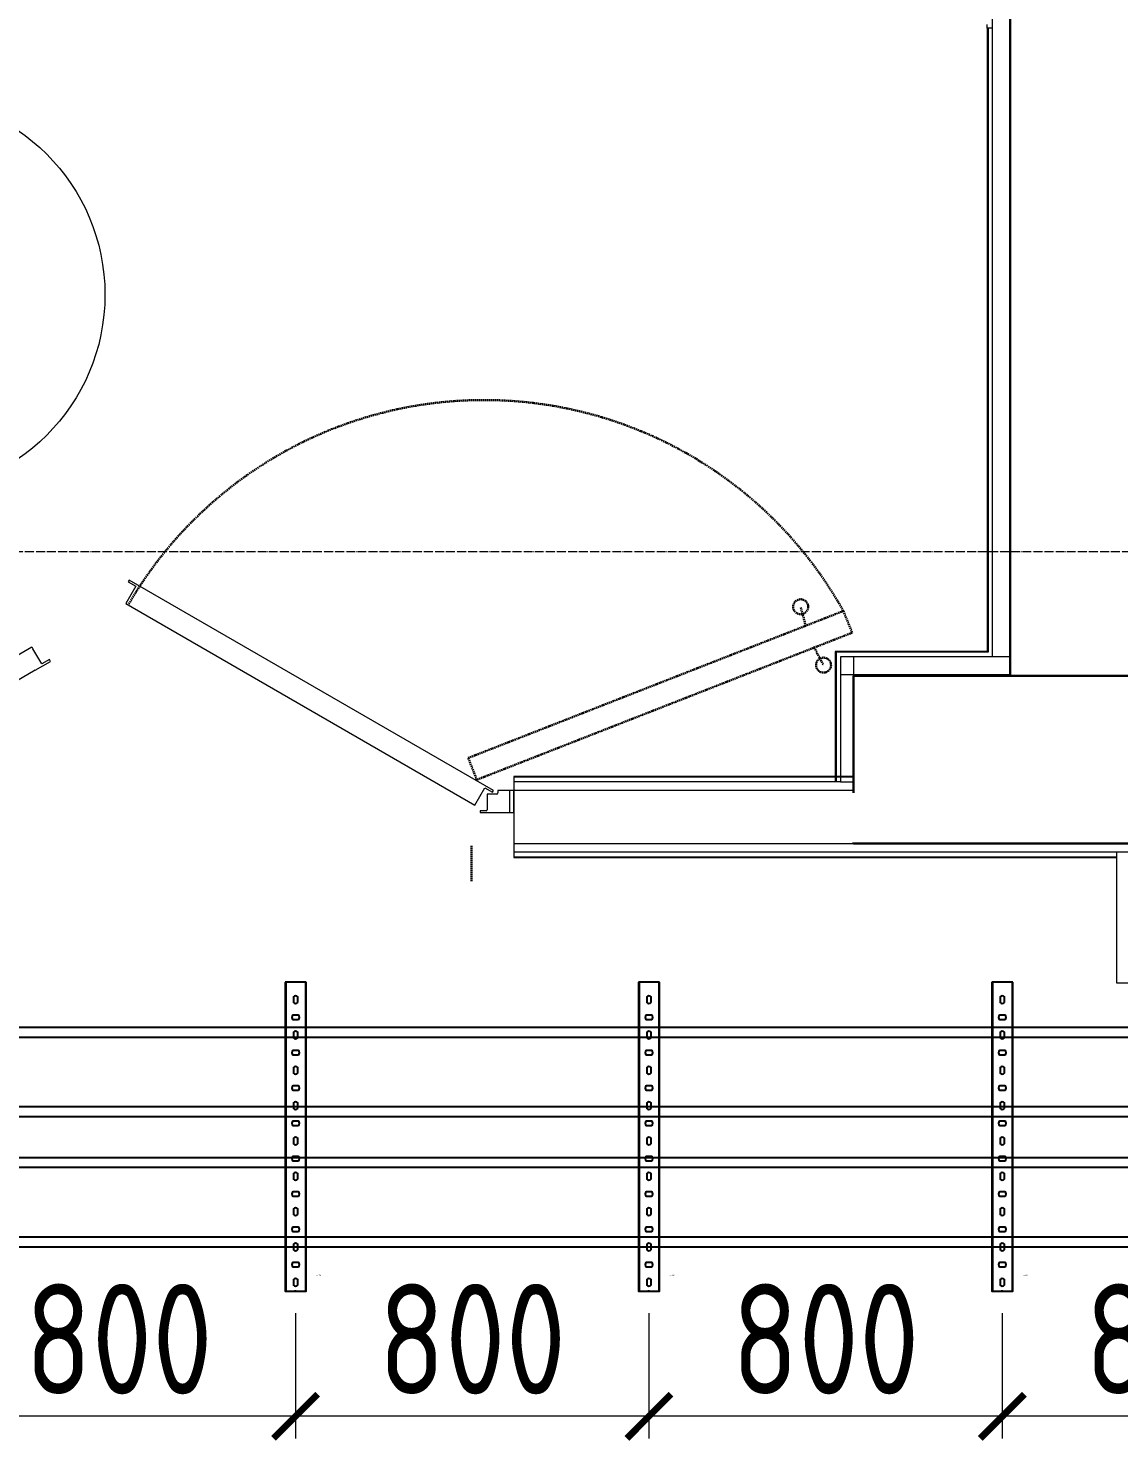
# Model space of a CAD drawing. Header units: millimetres. Extents: x -42533 to 645315, y 3457 to 82611.
# Drawn here: x 31375 to 33845, y 43407 to 46605 of the extents above; entities that cross this region are included whole.
import ezdxf
from ezdxf.enums import TextEntityAlignment as Align

# ---------------------------------------------------------------- set-up
doc = ezdxf.new("R2018")
doc.units = ezdxf.units.MM
doc.linetypes.add('ADSK_Линия сетки', pattern=[25, 20, -2.5, 0, -2.5])
doc.linetypes.add('ADSK_Штриховая_ш3 п1_5', pattern=[4.5, 3, -1.5])
for name, color, linetype in [('00_00_потолок_Панели из стали', 7, 'Continuous'), ('ЭОМ_Лотки авар.', 1, 'Continuous'), ('ЭОМ_Лотки рабочие', 5, 'Continuous')]:
    doc.layers.add(name, color=color, linetype=linetype)
for name, color, linetype, lineweight in [('Двери', 7, 'Continuous', 9), ('Оси', 253, 'Continuous', 9), ('Стены наружные', 7, 'Continuous', 18), ('Стены несущие', 7, 'Continuous', 30), ('Стены отделка', 7, 'Continuous', 30), ('Стены перегородки', 7, 'Continuous', 30), ('Стены штриховка', 7, 'Continuous', 9), ('ШТРИХОВКА', 252, 'Continuous', 15)]:
    doc.layers.add(name, color=color, linetype=linetype, lineweight=lineweight)
doc.layers.add('Линии', color=7, linetype='Continuous', lineweight=9, true_color=0x00a600)
doc.styles.get("Standard").update_dxf_attribs({"font": 'arial.ttf'})
doc.styles.add('М2', font='isocpeur.ttf', dxfattribs={"width": 0.8})
doc.dimstyles.new('М2-100', dxfattribs={"dimtxt": 250, "dimasz": 100, "dimexe": 50, "dimexo": 50, "dimgap": 50, "dimtad": 1, "dimdec": 0, "dimzin": 1, "dimtxsty": 'М2', "dimblk": 'ARCHTICK', "dimcen": 2.5, "dimdle": 50, "dimclre": 256, "dimclrt": 256, "dimadec": 0, "dimazin": 0, "dimtfac": 1, "dimtdec": 0, "dimtix": 1, "dimtmove": 1, "dimatfit": 3, "dimldrblk": 'NONE', "dimfxl": 1, "dimtolj": 1, "dimlwd": 9, "dimlwe": 9, "dimarcsym": 1})

# ---------------------------------------------------------------- blocks, each defined once
blk = doc.blocks.new('1 этаж')
at = {"layer": 'Двери', "color": 8}
for p, q in [((5426.949, 13055.288), (5404.449, 13016.316)), ((5411.878, 13069.185), (5409.628, 13065.288)), ((5409.628, 13065.288), (5426.949, 13055.288)), ((6237.201, 12592.685), (5411.878, 13069.185)), ((5404.449, 13016.316), (6195.13, 12559.816)), ((4629.201, 12592.685), (5192.117, 12917.685)), ((5192.117, 12917.685), (5194.367, 12913.788)), ((5214.367, 12879.146), (5194.367, 12913.788)), ((5199.547, 12864.816), (4671.271, 12559.816)), ((5199.547, 12864.816), (5234.188, 12884.816)), ((5231.688, 12889.146), (5214.367, 12879.146)), ((5234.188, 12884.816), (5231.688, 12889.146)), ((6195.13, 12559.816), (6217.63, 12598.788)), ((6217.63, 12598.788), (6234.951, 12588.788)), ((6223.201, 12584.713), (6223.201, 12549.186)), ((6244.507, 12584.713), (6223.201, 12584.713)), ((6234.951, 12588.788), (6237.201, 12592.685)), ((6247.03, 12592.685), (6247.03, 12587.236)), ((6283.201, 12592.685), (6247.03, 12592.685)), ((6283.201, 12592.685), (6273.201, 12592.685)), ((6273.201, 12592.685), (6273.201, 12542.685)), ((6283.201, 12542.685), (6283.201, 12592.685)), ((6283.201, 12542.685), (6283.201, 12592.685)), ((6207.03, 12546.685), (6207.03, 12542.685)), ((6220.7, 12546.685), (6207.03, 12546.685)), ((6207.03, 12542.685), (6283.201, 12542.685)), ((6273.201, 12542.685), (6283.201, 12542.685))]:
    blk.add_line(p, q, dxfattribs=at)
for centre, radius in [((6244.507, 12587.236), 2.523), ((6220.7, 12549.186), 2.501)]:
    blk.add_arc(centre, radius, 270, 0, dxfattribs=at)
at = {"layer": 'Линии', "color": 8, "linetype": 'ADSK_Штриховая_ш3 п1_5', "lineweight": 30}
for p, q in [((6180.095, 12666.342), (7029.588, 12999.15)), ((6944.384, 12965.231), (6932.871, 13008.733)), ((7029.588, 12999.15), (7049.597, 12950.067)), ((7049.597, 12950.067), (6199.428, 12616.994)), ((6963.535, 12916.35), (6984.635, 12876.603)), ((6199.428, 12616.994), (6180.095, 12666.342)), ((6187.092, 12467.17), (6187.092, 12387.17))]:
    blk.add_line(p, q, dxfattribs=at)
at = {"layer": 'Линии', "color": 8}
blk.add_circle((4907.297, 13715.467), 450, dxfattribs=at)
at = {"layer": 'Линии', "color": 8, "linetype": 'ADSK_Штриховая_ш3 п1_5', "lineweight": 30}
for centre in [(6932.871, 13008.733), (6984.635, 12876.603)]:
    blk.add_circle(centre, 17, dxfattribs=at)
blk.add_arc((6215.86, 12545.161), 931.743, 29.158181, 149.856938, dxfattribs=at)
at = {"layer": 'Оси', "color": 8, "linetype": 'ADSK_Линия сетки'}
blk.add_line((-9557.528, 13133.902), (56672.201, 13133.902), dxfattribs=at)
at = {"layer": 'Стены наружные', "color": 8}
blk.add_line((7355.201, 14318.836), (7355.201, 14327.462), dxfattribs=at)
at = {"layer": 'Стены несущие', "color": 8}
for p, q in [((7407.201, 20291.427), (7407.201, 12852.685)), ((8126.382, 12852.685), (7052.806, 12852.685)), ((7052.806, 12587.166), (7052.806, 12852.685)), ((7052.806, 12474.754), (7052.806, 12472.685)), ((7052.806, 12472.685), (7702.806, 12472.685))]:
    blk.add_line(p, q, dxfattribs=at)
at = {"layer": 'Стены отделка', "color": 8, "lineweight": 9}
for p, q in [((7367.201, 12895.74), (7367.201, 20281.426)), ((7367.201, 14318.836), (7355.201, 14318.836)), ((7355.201, 14318.836), (7355.201, 12907.74)), ((7011.338, 12905.74), (7011.338, 12612.685)), ((7355.201, 12907.74), (7013.338, 12907.74)), ((7407.201, 12895.74), (7023.338, 12895.74)), ((7023.338, 12895.74), (7023.338, 12612.685)), ((7053.338, 12612.685), (7053.338, 12895.74)), ((7023.338, 12855.74), (7407.201, 12855.74)), ((6283.201, 12624.685), (6283.201, 12592.685)), ((7052.806, 12624.685), (6283.201, 12624.685)), ((7023.338, 12612.685), (7053.338, 12612.685)), ((6283.201, 12472.685), (6283.201, 12440.685)), ((6283.201, 12440.685), (7647.806, 12440.685)), ((7647.806, 12440.685), (7647.806, 12157.014)), ((7647.806, 12157.014), (8137.806, 12157.014))]:
    blk.add_line(p, q, dxfattribs=at)
at = {"layer": 'Стены перегородки', "color": 8, "lineweight": 18}
for p, q in [((6283.201, 12592.685), (6283.201, 12472.685)), ((7052.806, 12592.685), (6283.201, 12592.685)), ((6283.201, 12472.685), (7052.806, 12472.685))]:
    blk.add_line(p, q, dxfattribs=at)
at = {"layer": 'Стены штриховка', "color": 8}
for p, q in [((7357.201, 14318.836), (7357.201, 12905.74)), ((7013.338, 12907.74), (7011.338, 12907.74)), ((7011.338, 12907.74), (7011.338, 12905.74)), ((7357.201, 12905.74), (7011.338, 12905.74)), ((7013.338, 12907.74), (7013.338, 12612.685)), ((7052.806, 12622.685), (6283.201, 12622.685)), ((7023.338, 12612.685), (6283.201, 12612.685)), ((7682.806, 12452.685), (6283.201, 12452.685)), ((6283.201, 12442.685), (7647.806, 12442.685)), ((7647.806, 12452.685), (7647.806, 12440.685))]:
    blk.add_line(p, q, dxfattribs=at)
blk = doc.blocks.new('*U37')
at = {"color": 0, "linetype": 'Continuous', "lineweight": 25}
for p, q in [((-78.8, -46976.1), (-78.8, 0)), ((78.8, -46976.1), (78.8, 0))]:
    blk.add_line(p, q, dxfattribs=at)
blk.add_lwpolyline([(100.8, -46976.1), (100.8, 0), (-100.8, 0), (-100.8, -46976.1)], close=True, dxfattribs=at)
at = {"color": 0, "flags": 9}
for tag, p in [('АРТИКУЛ', (-59.7, -11.8)), ('НАИМЕНОВАНИЕ', (-59.1, -7)), ('ПРИМЕЧАНИЕ', (-58.8, -17.3))]:
    blk.add_attdef(tag, text='', height=2.5, dxfattribs=at).set_placement(p, align=Align.TOP_LEFT)
at = {"color": 0, "lineweight": 30, "flags": 104}
for tag, p in [('ВЫСОТА', (-59.6, -20.9)), ('ТОЛЩИНА', (-59, -31)), ('ШИРИНА', (-58.9, -25.1)), ('ДЛИНА', (-59.5, -36.1))]:
    blk.add_attdef(tag, text='', height=2.5, dxfattribs=at).set_placement(p, align=Align.TOP_LEFT)
blk = doc.blocks.new('*U39')
at = {"color": 0, "linetype": 'Continuous', "lineweight": 25}
for p, q in [((-78.8, -46398.7), (-78.8, 0)), ((78.8, -46398.7), (78.8, 0))]:
    blk.add_line(p, q, dxfattribs=at)
blk.add_lwpolyline([(100.8, -46398.7), (100.8, 0), (-100.8, 0), (-100.8, -46398.7)], close=True, dxfattribs=at)
at = {"color": 0, "flags": 9}
for tag, p in [('АРТИКУЛ', (-59.7, -11.8)), ('НАИМЕНОВАНИЕ', (-59.1, -7)), ('ПРИМЕЧАНИЕ', (-58.8, -17.3))]:
    blk.add_attdef(tag, text='', height=2.5, dxfattribs=at).set_placement(p, align=Align.TOP_LEFT)
at = {"color": 0, "lineweight": 30, "flags": 104}
for tag, p in [('ВЫСОТА', (-59.6, -20.9)), ('ТОЛЩИНА', (-59, -31)), ('ШИРИНА', (-58.9, -25.1)), ('ДЛИНА', (-59.5, -36.1))]:
    blk.add_attdef(tag, text='', height=2.5, dxfattribs=at).set_placement(p, align=Align.TOP_LEFT)
blk = doc.blocks.new('*U45')
at = {"color": 0, "linetype": 'ByBlock', "lineweight": -2}
for points in [[(24, -700), (24, 0), (-24, 0), (-24, -700)], [(-22.5, -700), (-22.5, 0)], [(22.5, -700), (22.5, 0)], [(-24, -700), (24, -700)]]:
    blk.add_lwpolyline(points, dxfattribs=at)
at = {"color": 254, "transparency": 33554483}
blk.add_lwpolyline([(0, 0.7), (0, -2.2)], dxfattribs=at)
at = {"color": 0, "linetype": 'ByBlock', "lineweight": -2}
for points in [[(-5.2, -13.3), (-5.2, -26.7, 0.345739), (5.2, -26.7), (5.2, -13.3, 0.345739)], [(-6.7, -54.8, 0.345739), (-6.7, -65.2), (6.7, -65.2, 0.345739), (6.7, -54.8)], [(-5.2, -93.3), (-5.2, -106.7, 0.345739), (5.2, -106.7), (5.2, -93.3, 0.345739)], [(-6.7, -134.8, 0.345739), (-6.7, -145.2), (6.7, -145.2, 0.345739), (6.7, -134.8)], [(-5.2, -173.3), (-5.2, -186.7, 0.345739), (5.2, -186.7), (5.2, -173.3, 0.345739)], [(-6.7, -214.8, 0.345739), (-6.7, -225.2), (6.7, -225.2, 0.345739), (6.7, -214.8)], [(-5.2, -253.3), (-5.2, -266.7, 0.345739), (5.2, -266.7), (5.2, -253.3, 0.345739)], [(-6.7, -294.8, 0.345739), (-6.7, -305.2), (6.7, -305.2, 0.345739), (6.7, -294.8)], [(-5.2, -333.3), (-5.2, -346.7, 0.345739), (5.2, -346.7), (5.2, -333.3, 0.345739)], [(-6.7, -374.8, 0.345739), (-6.7, -385.2), (6.7, -385.2, 0.345739), (6.7, -374.8)], [(-5.2, -413.3), (-5.2, -426.7, 0.345739), (5.2, -426.7), (5.2, -413.3, 0.345739)], [(-6.7, -454.8, 0.345739), (-6.7, -465.2), (6.7, -465.2, 0.345739), (6.7, -454.8)], [(-5.2, -493.3), (-5.2, -506.7, 0.345739), (5.2, -506.7), (5.2, -493.3, 0.345739)], [(-6.7, -534.8, 0.345739), (-6.7, -545.2), (6.7, -545.2, 0.345739), (6.7, -534.8)], [(-5.2, -573.3), (-5.2, -586.7, 0.345739), (5.2, -586.7), (5.2, -573.3, 0.345739)], [(-6.7, -614.8, 0.345739), (-6.7, -625.2), (6.7, -625.2, 0.345739), (6.7, -614.8)], [(-5.2, -653.3), (-5.2, -666.7, 0.345739), (5.2, -666.7), (5.2, -653.3, 0.345739)]]:
    blk.add_lwpolyline(points, format="xyb", close=True, dxfattribs=at)
at = {"flags": 9}
for tag, p in [('АРТИКУЛ', (-58.9, -24.5)), ('ПРИМЕЧАНИЕ', (-58.3, -30.8)), ('НАИМЕНОВАНИЕ', (-58.2, -19.4))]:
    blk.add_attdef(tag, p, '', height=2.5, dxfattribs=at)
at = {"lineweight": 30, "flags": 104}
blk.add_attdef('ДЛИНА', text='', height=2.5, dxfattribs=at).set_placement((-57.7, -34.6), align=Align.TOP_LEFT)
blk = doc.blocks.new('_ArchTick')
at = {"color": 0, "linetype": 'ByBlock', "lineweight": 70, "const_width": 0.15}
blk.add_lwpolyline([(-0.5, -0.5), (0.5, 0.5)], dxfattribs=at)
blk = doc.blocks.new('*D645')
at = {"layer": '00_00_потолок_Панели из стали', "lineweight": 9, "transparency": 16777216}
for p, q in [((31180.6, 43695.7), (31180.6, 43412.2)), ((31980.8, 43695), (31980.8, 43412.2))]:
    blk.add_line(p, q, dxfattribs=at)
at = {"layer": '00_00_потолок_Панели из стали', "color": 0, "lineweight": 9, "transparency": 16777216}
blk.add_line((32030.8, 43462.2), (31130.6, 43462.2), dxfattribs=at)
at = {"layer": 'Defpoints', "color": 0, "transparency": 16777216}
for p in [(31180.6, 43745.7), (31980.8, 43745), (31180.6, 43462.2)]:
    blk.add_point(p, dxfattribs=at)
at = {"layer": '00_00_потолок_Панели из стали', "color": 0, "lineweight": 9, "transparency": 16777216, "xscale": 100, "yscale": 100, "zscale": 100, "rotation": 180}
blk.add_blockref('_ArchTick', (31180.6, 43462.2), dxfattribs=at)
at = {"layer": '00_00_потолок_Панели из стали', "color": 0, "lineweight": 9, "transparency": 16777216, "xscale": 100, "yscale": 100, "zscale": 100}
blk.add_blockref('_ArchTick', (31980.8, 43462.2), dxfattribs=at)
at = {"layer": '00_00_потолок_Панели из стали', "transparency": 16777216, "insert": (31580.7, 43637.2), "char_height": 250, "attachment_point": 5, "style": 'М2'}
blk.add_mtext('\\A1;800', dxfattribs=at)
blk = doc.blocks.new('_None')
blk = doc.blocks.new('*D613')
at = {"layer": '00_00_потолок_Панели из стали', "lineweight": 9, "transparency": 16777216}
for p, q in [((31980.8, 43695.7), (31980.8, 43412.2)), ((32781, 43695), (32781, 43412.2))]:
    blk.add_line(p, q, dxfattribs=at)
at = {"layer": '00_00_потолок_Панели из стали', "color": 0, "lineweight": 9, "transparency": 16777216}
blk.add_line((32831, 43462.2), (31930.8, 43462.2), dxfattribs=at)
at = {"layer": 'Defpoints', "color": 0, "transparency": 16777216}
for p in [(31980.8, 43745.7), (32781, 43745), (31980.8, 43462.2)]:
    blk.add_point(p, dxfattribs=at)
at = {"layer": '00_00_потолок_Панели из стали', "color": 0, "lineweight": 9, "transparency": 16777216, "xscale": 100, "yscale": 100, "zscale": 100, "rotation": 180}
blk.add_blockref('_ArchTick', (31980.8, 43462.2), dxfattribs=at)
at = {"layer": '00_00_потолок_Панели из стали', "color": 0, "lineweight": 9, "transparency": 16777216, "xscale": 100, "yscale": 100, "zscale": 100}
blk.add_blockref('_ArchTick', (32781, 43462.2), dxfattribs=at)
at = {"layer": '00_00_потолок_Панели из стали', "transparency": 16777216, "insert": (32380.9, 43637.2), "char_height": 250, "attachment_point": 5, "style": 'М2'}
blk.add_mtext('\\A1;800', dxfattribs=at)
blk = doc.blocks.new('*D614')
at = {"layer": '00_00_потолок_Панели из стали', "lineweight": 9, "transparency": 16777216}
for p, q in [((32781, 43695.7), (32781, 43412.2)), ((33581.2, 43695), (33581.2, 43412.2))]:
    blk.add_line(p, q, dxfattribs=at)
at = {"layer": '00_00_потолок_Панели из стали', "color": 0, "lineweight": 9, "transparency": 16777216}
blk.add_line((33631.2, 43462.2), (32731, 43462.2), dxfattribs=at)
at = {"layer": 'Defpoints', "color": 0, "transparency": 16777216}
for p in [(32781, 43745.7), (33581.2, 43745), (32781, 43462.2)]:
    blk.add_point(p, dxfattribs=at)
at = {"layer": '00_00_потолок_Панели из стали', "color": 0, "lineweight": 9, "transparency": 16777216, "xscale": 100, "yscale": 100, "zscale": 100, "rotation": 180}
blk.add_blockref('_ArchTick', (32781, 43462.2), dxfattribs=at)
at = {"layer": '00_00_потолок_Панели из стали', "color": 0, "lineweight": 9, "transparency": 16777216, "xscale": 100, "yscale": 100, "zscale": 100}
blk.add_blockref('_ArchTick', (33581.2, 43462.2), dxfattribs=at)
at = {"layer": '00_00_потолок_Панели из стали', "transparency": 16777216, "insert": (33181.1, 43637.2), "char_height": 250, "attachment_point": 5, "style": 'М2'}
blk.add_mtext('\\A1;800', dxfattribs=at)
blk = doc.blocks.new('*D615')
at = {"layer": '00_00_потолок_Панели из стали', "lineweight": 9, "transparency": 16777216}
for p, q in [((33581.2, 43695.7), (33581.2, 43412.2)), ((34381.4, 43695), (34381.4, 43412.2))]:
    blk.add_line(p, q, dxfattribs=at)
at = {"layer": '00_00_потолок_Панели из стали', "color": 0, "lineweight": 9, "transparency": 16777216}
blk.add_line((34431.4, 43462.2), (33531.2, 43462.2), dxfattribs=at)
at = {"layer": 'Defpoints', "color": 0, "transparency": 16777216}
for p in [(33581.2, 43745.7), (34381.4, 43745), (33581.2, 43462.2)]:
    blk.add_point(p, dxfattribs=at)
at = {"layer": '00_00_потолок_Панели из стали', "color": 0, "lineweight": 9, "transparency": 16777216, "xscale": 100, "yscale": 100, "zscale": 100, "rotation": 180}
blk.add_blockref('_ArchTick', (33581.2, 43462.2), dxfattribs=at)
at = {"layer": '00_00_потолок_Панели из стали', "color": 0, "lineweight": 9, "transparency": 16777216, "xscale": 100, "yscale": 100, "zscale": 100}
blk.add_blockref('_ArchTick', (34381.4, 43462.2), dxfattribs=at)
at = {"layer": '00_00_потолок_Панели из стали', "transparency": 16777216, "insert": (33981.3, 43637.2), "char_height": 250, "attachment_point": 5, "style": 'М2'}
blk.add_mtext('\\A1;800', dxfattribs=at)

msp = doc.modelspace()

# ---------------------------------------------------------------- block references
at = {"layer": 'ШТРИХОВКА'}
msp.add_blockref('1 этаж', (26191.6, 32286.7), dxfattribs=at)
at = {"layer": 'ЭОМ_Лотки авар.', "color": 1, "rotation": 90}
msp.add_blockref('*U39', (27902.4, 44241.6), dxfattribs=at)
at = {"layer": 'ЭОМ_Лотки рабочие'}
ref = msp.add_blockref('*U45', (31980.8, 43745.7), dxfattribs=dict(at, rotation=180))
lines = msp.add_mtext('700 мм', dxfattribs={"layer": '0', "insert": (32038.6, 43780.3), "char_height": 2.5, "attachment_point": 1, "rotation": 180})
ref.add_attrib('ДЛИНА', '', (32038.6, 43780.3)).embed_mtext(lines)
ref = msp.add_blockref('*U45', (32781, 43745.7), dxfattribs=dict(at, rotation=180))
lines = msp.add_mtext('700 мм', dxfattribs={"layer": '0', "insert": (32838.8, 43780.3), "char_height": 2.5, "attachment_point": 1, "rotation": 180})
ref.add_attrib('ДЛИНА', '', (32838.8, 43780.3)).embed_mtext(lines)
ref = msp.add_blockref('*U45', (33581.2, 43745.7), dxfattribs=dict(at, rotation=180))
lines = msp.add_mtext('700 мм', dxfattribs={"layer": '0', "insert": (33639, 43780.3), "char_height": 2.5, "attachment_point": 1, "rotation": 180})
ref.add_attrib('ДЛИНА', '', (33639, 43780.3)).embed_mtext(lines)
at = {"layer": 'ЭОМ_Лотки рабочие', "rotation": 90}
msp.add_blockref('*U37', (27624.6, 43946.9), dxfattribs=at)

# ---------------------------------------------------------------- dimensions: what is measured, and where the dimension line sits
at = {"layer": '00_00_потолок_Панели из стали'}
for base, p1, p2, picture, middle in [((31180.6, 43462.2), (31980.8, 43745), (31180.6, 43745.7), '*D645', (31580.7, 43637.2)), ((31980.8, 43462.2), (32781, 43745), (31980.8, 43745.7), '*D613', (32380.9, 43637.2)), ((32781, 43462.2), (33581.2, 43745), (32781, 43745.7), '*D614', (33181.1, 43637.2)), ((33581.2, 43462.2), (34381.4, 43745), (33581.2, 43745.7), '*D615', (33981.3, 43637.2))]:
    dim = msp.add_linear_dim(base=base, p1=p1, p2=p2, dimstyle='М2-100', dxfattribs=at)
    dim.commit()
    dim.dimension.update_dxf_attribs({"geometry": picture, "text_midpoint": middle})

doc.saveas('drawing.dxf')
